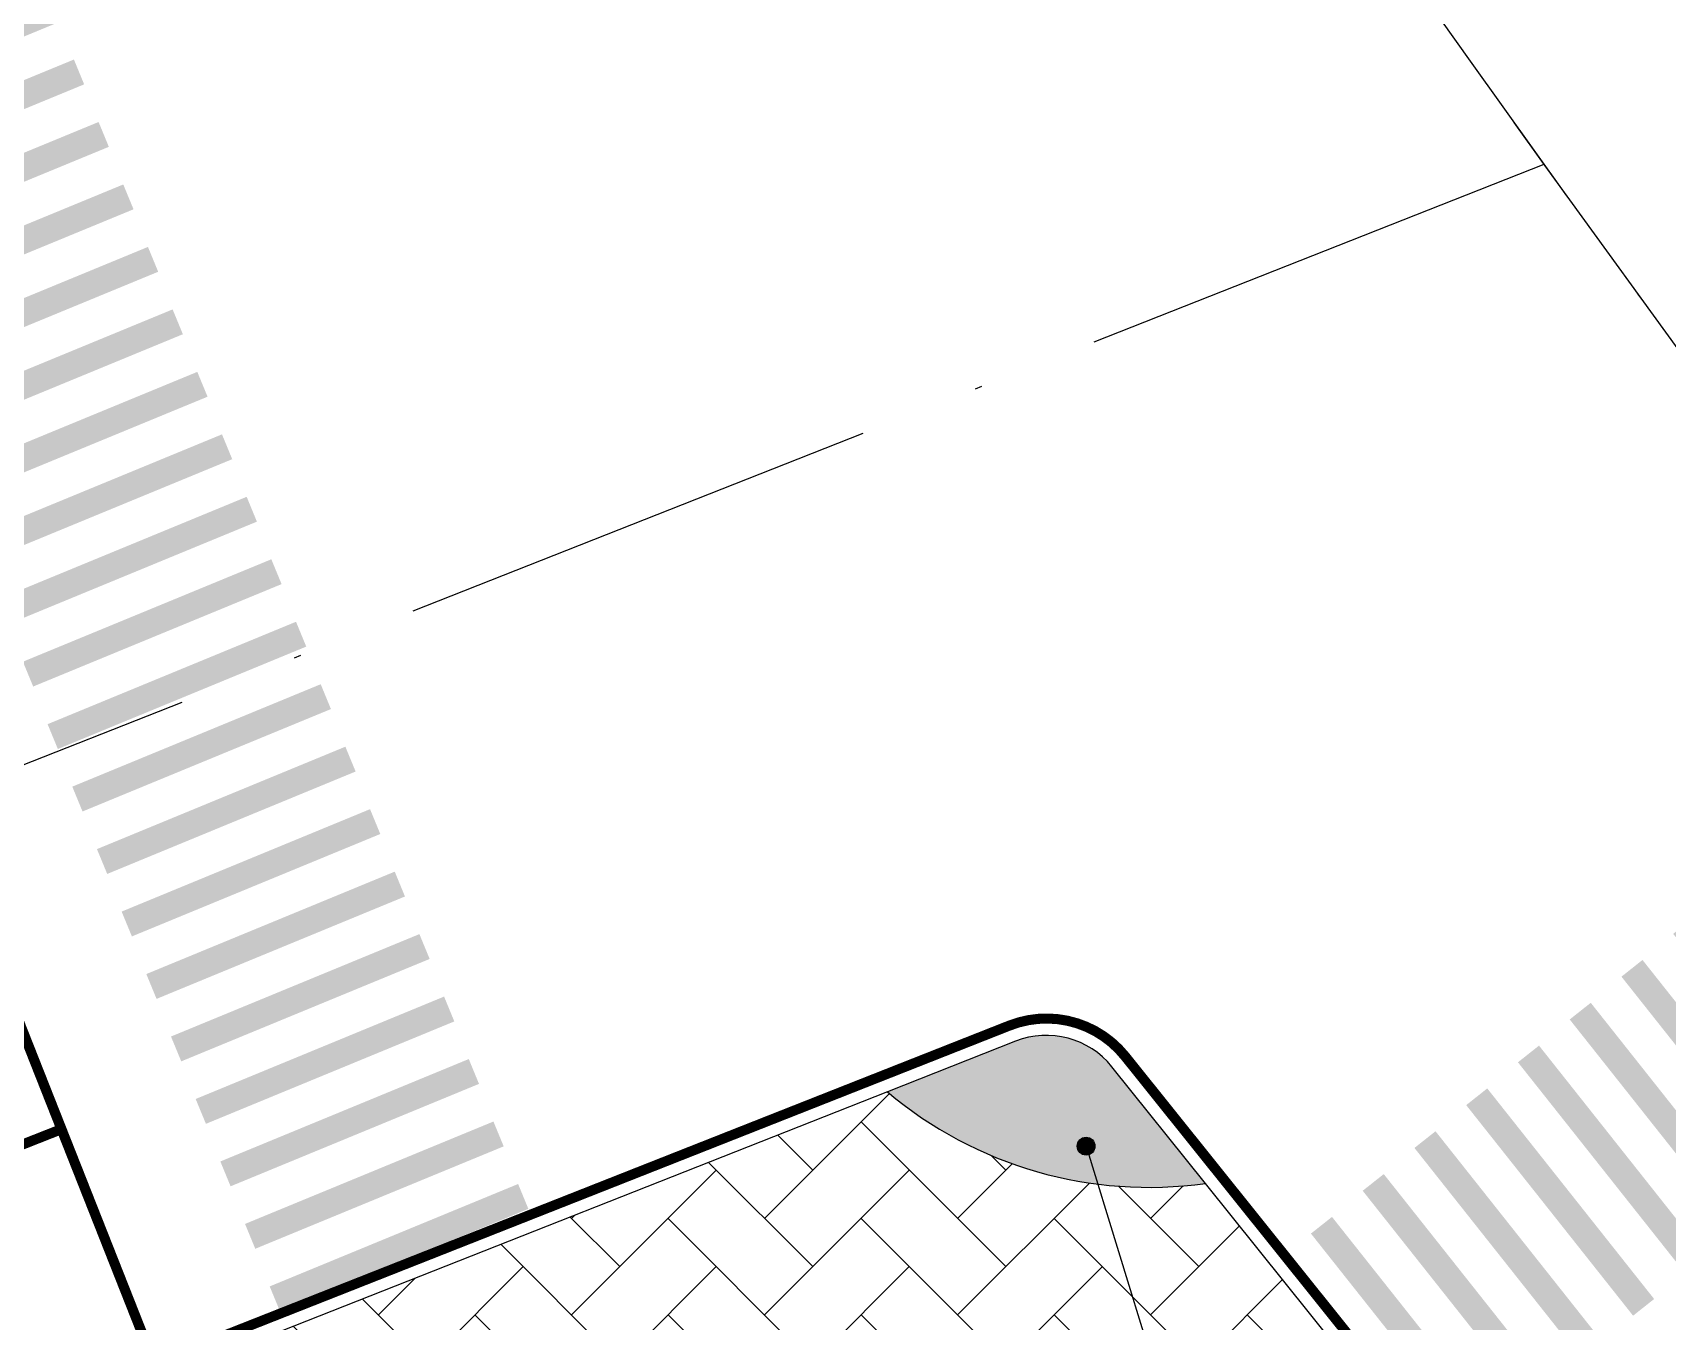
# Model space of a CAD drawing. Header units: millimetres. Extents: x 7233 to 195995, y 19522 to 226352.
# Drawn here: x 10239.53 to 10263.86, y 22397.38 to 22416.57 of the extents above; entities that cross this region are included whole.
import ezdxf

# ---------------------------------------------------------------- set-up
doc = ezdxf.new("R2010")
doc.units = ezdxf.units.MM
doc.linetypes.add('ACAD_ISO10W100', pattern=[18, 12, -3, 0, -3])
for name, color, linetype in [('@-交通信号', 7, 'Continuous'), ('@-道路边线', 7, 'Continuous'), ('@-隔离岛', 3, 'Continuous'), ('AXIS', 2, 'Continuous')]:
    doc.layers.add(name, color=color, linetype=linetype)
doc.layers.add('@-道路标线', color=255, linetype='Continuous', lineweight=0)

# ---------------------------------------------------------------- blocks, each defined once
blk = doc.blocks.new('*U1')
at = {"layer": '@-道路边线'}
h = blk.add_hatch(color=256, dxfattribs=at)
h.dxf.hatch_style = 1
h.paths.add_polyline_path([(0.2568675211793481, 4.02241179425151), (0.3165121215944333, 0.02285650377536733), (0.7164676506428495, 0.02882096381890603), (0.6568230502277643, 4.028376254295049)])
blk = doc.blocks.new('*U2')
at = {"layer": '@-道路标线', "color": 0, "linetype": 'ByBlock', "lineweight": -2, "transparency": 16777216, "rotation": 291.5529921726176}
for p in [(10235.20624405183, 22417.71994715705, 3.54891667e-08), (10235.57360565362, 22416.78986895951, 3.54891667e-08), (10235.94096725541, 22415.85979076198, 3.54891667e-08), (10236.3083288572, 22414.92971256444, 3.54891667e-08), (10236.67569045898, 22413.9996343669, 3.54891667e-08), (10237.04305206077, 22413.06955616937, 3.54891667e-08), (10237.41041366256, 22412.13947797183, 3.54891667e-08), (10237.77777526434, 22411.2093997743, 3.54891667e-08), (10238.14513686613, 22410.27932157676, 3.54891667e-08), (10238.51249846792, 22409.34924337922, 3.54891667e-08), (10238.8798600697, 22408.41916518169, 3.54891667e-08), (10239.24722167149, 22407.48908698415, 3.54891667e-08), (10239.61458327328, 22406.55900878661, 3.54891667e-08), (10239.98194487507, 22405.62893058908, 3.54891667e-08), (10240.34930647685, 22404.69885239154, 3.54891667e-08), (10240.71666807864, 22403.768774194, 3.54891667e-08), (10241.08402968043, 22402.83869599647, 3.54891667e-08), (10241.45139128221, 22401.90861779893, 3.54891667e-08), (10241.818752884, 22400.97853960139, 3.54891667e-08), (10242.18611448579, 22400.04846140386, 3.54891667e-08), (10242.55347608758, 22399.11838320632, 3.54891667e-08), (10242.92083768936, 22398.18830500879, 3.54891667e-08)]:
    blk.add_blockref('*U1', p, dxfattribs=at)
blk = doc.blocks.new('*U3')
at = {"layer": '@-道路边线'}
h = blk.add_hatch(color=256, dxfattribs=at)
h.dxf.hatch_style = 1
h.paths.add_polyline_path([(0.8876217063006351, 0.01472492572509015), (0.9722690340110915, 4.013829179161655), (0.572358608667068, 4.022293911931115), (0.4877112809594142, 0.02318965849223151)])
blk = doc.blocks.new('*U4')
at = {"layer": '@-道路标线', "color": 0, "linetype": 'ByBlock', "lineweight": -2, "transparency": 16777216}
for p, rotation in [((10281.4832230919, 22412.43878282722, 3.54891667e-08), 39.60928251174018), ((10280.71281312855, 22411.80123401469, 3.54891667e-08), 39.60928251174019), ((10279.94240316519, 22411.16368520215, 3.54891667e-08), 39.60928251174019), ((10279.17199320184, 22410.52613638961, 3.54891667e-08), 39.60928251174018), ((10278.40158323849, 22409.88858757708, 3.54891667e-08), 39.60928251174018), ((10277.63117327513, 22409.25103876454, 3.54891667e-08), 39.60928251174019), ((10276.86076331178, 22408.613489952, 3.54891667e-08), 39.60928251174019), ((10276.09035334843, 22407.97594113947, 3.54891667e-08), 39.60928251174018), ((10275.31994338507, 22407.33839232693, 3.54891667e-08), 39.60928251174018), ((10274.54953342172, 22406.7008435144, 3.54891667e-08), 39.60928251174019), ((10273.77912345837, 22406.06329470186, 3.54891667e-08), 39.60928251174018), ((10273.00871349501, 22405.42574588933, 3.54891667e-08), 39.60928251174018), ((10272.23830353166, 22404.78819707679, 3.54891667e-08), 39.60928251174018), ((10271.46789356831, 22404.15064826425, 3.54891667e-08), 39.60928251174018), ((10270.69748360495, 22403.51309945172, 3.54891667e-08), 39.60928251174018), ((10269.9270736416, 22402.87555063918, 3.54891667e-08), 39.60928251174018), ((10269.15666367825, 22402.23800182664, 3.54891667e-08), 39.60928251174018), ((10268.38625371489, 22401.60045301411, 3.54891667e-08), 39.60928251174018), ((10267.61584375154, 22400.96290420157, 3.54891667e-08), 39.60928251174018), ((10266.84543378819, 22400.32535538904, 3.54891667e-08), 39.60928251174018), ((10266.07502382483, 22399.6878065765, 3.54891667e-08), 39.60928251174018), ((10265.30461386148, 22399.05025776397, 3.54891667e-08), 39.60928251174018), ((10264.53420389813, 22398.41270895143, 3.54891667e-08), 39.60928251174018), ((10263.76379393477, 22397.7751601389, 3.54891667e-08), 39.60928251174018), ((10262.99338397142, 22397.13761132636, 3.54891667e-08), 39.60928251174018), ((10262.22297400807, 22396.50006251382, 3.54891667e-08), 39.60928251174018), ((10261.45256404471, 22395.86251370129, 3.54891667e-08), 39.60928251174018), ((10260.68215408136, 22395.22496488875, 3.54891667e-08), 39.60928251174018)]:
    blk.add_blockref('*U3', p, dxfattribs=dict(at, rotation=rotation))
blk = doc.blocks.new('A$C3C3D2F93')
at = {"layer": '@-交通信号', "linetype": 'ByBlock', "lineweight": -3}
for points in [[(0.636612563422329, 0.3842590611756122, 1), (0.3716990666451812, 0.3842590611756122, 1)], [(0.9557559565391784, 1.4572398186e-06), (0.9610744601823172, 0.2359415198560555), (0.0053170975315879, 0.2574859704525352), (-1.4061115508e-06, 0.0215459078362983)]]:
    blk.add_hatch(color=14, dxfattribs=at).paths.add_polyline_path(points)
at = {"layer": '@-交通信号', "color": 14}
blk.add_circle((0.5041558150337551, 0.3842590611756122), 0.1324567483885739, dxfattribs=at)

msp = doc.modelspace()

# ---------------------------------------------------------------- hatches: boundary and pattern name
at = {"layer": '@-隔离岛', "ltscale": 1.5}
h = msp.add_hatch(dxfattribs=at)
h.set_pattern_fill('GRASS', color=256, scale=0.01999999999999999, angle=-1.657603322228978e-09, style=0)
h.set_pattern_definition([(90, (0, 0), (-0.3592102447896076, 0.359210244810392), [0.09524999999999996, -0.6231704895999997]), (44.9999999983424, (0, 0), (-0.3592102448323737, 0.3592102448531582), [0.09524999999999996, -0.4127499999999998]), (134.9999999983424, (0, 0), (-0.3592102448531582, -0.3592102448323737), [0.09524999999999996, -0.4127499999999998])])
h.paths.add_polyline_path([(10244.65906867776, 22423.33100517559), (10243.22217877155, 22425.55138500318, 0.2566517527498994), (10242.12131016068, 22420.72004948134), (10244.06884539617, 22421.48928551497, 0.4735277079328511)])
h.paths.add_polyline_path([(10233.82036222754, 22419.7459852311, -0.01677916259962424), (10232.9401005743, 22418.04834635779, 0.7059665868780728), (10233.5596867029, 22417.33838575063), (10235.05119125393, 22417.92749912022)])
h.paths.add_polyline_path([(10255.59698854036, 22401.17222850157, 0.3290347276759042), (10254.16226201139, 22401.55325609954), (10252.25298610857, 22400.79913170895, 0.2135330724571438), (10256.98754670302, 22399.43658955051)])
h.paths.add_polyline_path([(10261.73865936726, 22393.50644119537), (10260.52559993992, 22395.02053334096), (10259.53498685297, 22393.33799088392, -0.01023003978292518), (10261.16383994234, 22392.72914197213, 0.7698844705975176)])
h.paths.add_polyline_path([(10243.22931039643, 22397.23496691894), (10241.42804289604, 22396.52350360764, 0.8662091201588137), (10241.65661089502, 22395.56048344553, -0.009743328768156423), (10243.30871594168, 22395.67699974912)])
edge = h.paths.add_edge_path()
edge.add_arc((10208.09349689496, 22432.00887233648), 28.49999999999851, 1.231283331229467, 4.39974008619987)
edge.add_arc((10237.00803680195, 22434.23359298566), 0.4999999999996731, 32.90839946357943, 184.3997400865619, ccw=False)
edge.add_line((10237.42780691548, 22434.50524175114), (10238.45375938333, 22432.91987035014))
edge.add_line((10238.45375938333, 22432.91987035014), (10236.58691624354, 22432.62128871888))
h = msp.add_hatch(dxfattribs=at)
h.set_pattern_fill('AR-HBONE', color=30, scale=0.009999999999999995, angle=-1.657603322228978e-09, style=0)
h.set_pattern_definition([(44.9999999983424, (0, 0), (4.156886499111827e-11, 1.436840979371064), [3.047999999999999, -1.015999999999999]), (134.9999999983424, (0.718420000020784, 0.7184199999792152), (4.156886499111827e-11, 1.436840979371064), [3.047999999999999, -1.015999999999999])])
h.paths.add_polyline_path([(10256.98754670302, 22399.43658955051, -0.2135330724571438), (10252.25298610857, 22400.79913170895), (10243.22931039643, 22397.23496691894), (10243.30871594168, 22395.67699974912, -0.09734912361462233), (10259.53498685297, 22393.33799088392), (10260.52559993992, 22395.02053334096)])

# ---------------------------------------------------------------- linework, layer by layer
at = {"layer": '@-交通信号', "linetype": 'Continuous'}
msp.add_line((10255.21084573122, 22399.99006316564), (10264.84771765344, 22368.62272857366), dxfattribs=at)
at = {"layer": '@-道路标线', "color": 7, "linetype": 'Continuous', "const_width": 0.15, "elevation": 3.54891667e-08, "flags": 128}
for points in [[(10241.3362024956, 22396.75602315702), (10238.58099048219, 22403.73160963855)], [(10239.95859648889, 22400.24381639779), (10221.35703253817, 22392.89658436205)]]:
    msp.add_lwpolyline(points, dxfattribs=at)
msp.add_lwpolyline([(10254.07042161095, 22401.78577564892), (10241.3362024956, 22396.75602315702, 0.8662091201608741), (10241.67905449407, 22395.31149291386, -0.1175530750018347), (10261.07153513521, 22392.49680639031, 0.7698844706006408), (10261.9337642726, 22393.66275522517), (10255.79209344571, 22401.32854253137, 0.3290347276760485)], format="xyb", close=True, dxfattribs=at)
at = {"layer": '@-隔离岛', "linetype": 'Continuous', "elevation": 3.54891667e-08, "flags": 128}
for points in [[(10254.16226201139, 22401.55325609954), (10252.25298610857, 22400.79913170895)], [(10252.25298610857, 22400.79913170895), (10243.22931039643, 22397.23496691894)], [(10260.52559993992, 22395.02053334096), (10256.98754670302, 22399.43658955051)]]:
    msp.add_lwpolyline(points, dxfattribs=at)
msp.add_lwpolyline([(10256.98754670302, 22399.43658955051), (10255.59698854036, 22401.17222850157, 0.3290347276761316), (10254.16226201139, 22401.55325609954)], format="xyb", dxfattribs=at)
at = {"layer": '@-隔离岛', "ltscale": 1.5}
msp.add_arc((10256.14276496182, 22405.40823760909, 3.54891667e-08), 6.03110576311467, 229.8378595500908, 278.0519425057076, dxfattribs=at)
at = {"layer": 'AXIS', "color": 5, "linetype": 'ACAD_ISO10W100', "ltscale": 0.6, "elevation": 3.54891667e-08}
msp.add_lwpolyline([(10262.02507495566, 22414.60430448443), (9827.809692293094, 22243.0982322875)], dxfattribs=at)
at = {"layer": 'AXIS', "color": 5, "linetype": 'ACAD_ISO10W100', "ltscale": 0.6}
for centre, radius, start in [((10594.25937343062, 22653.14438689586, 3.54891667e-08), 408.9999999999966, 192.6662331165569), ((10594.25937343065, 22653.14438689586, 3.54891667e-08), 409.0000000000257, 199.4804699455849)]:
    msp.add_arc(centre, radius, start, 228.6211008724932, dxfattribs=at)

# ---------------------------------------------------------------- block references
at = {"layer": '@-交通信号', "rotation": 223.2272155499337}
msp.add_blockref('A$C3C3D2F93', (10255.31501907827, 22400.61534392313), dxfattribs=at)
at = {"layer": '@-道路标线'}
for name in ['*U2', '*U4']:
    msp.add_blockref(name, (0, 0), dxfattribs=at)

doc.saveas('drawing.dxf')
